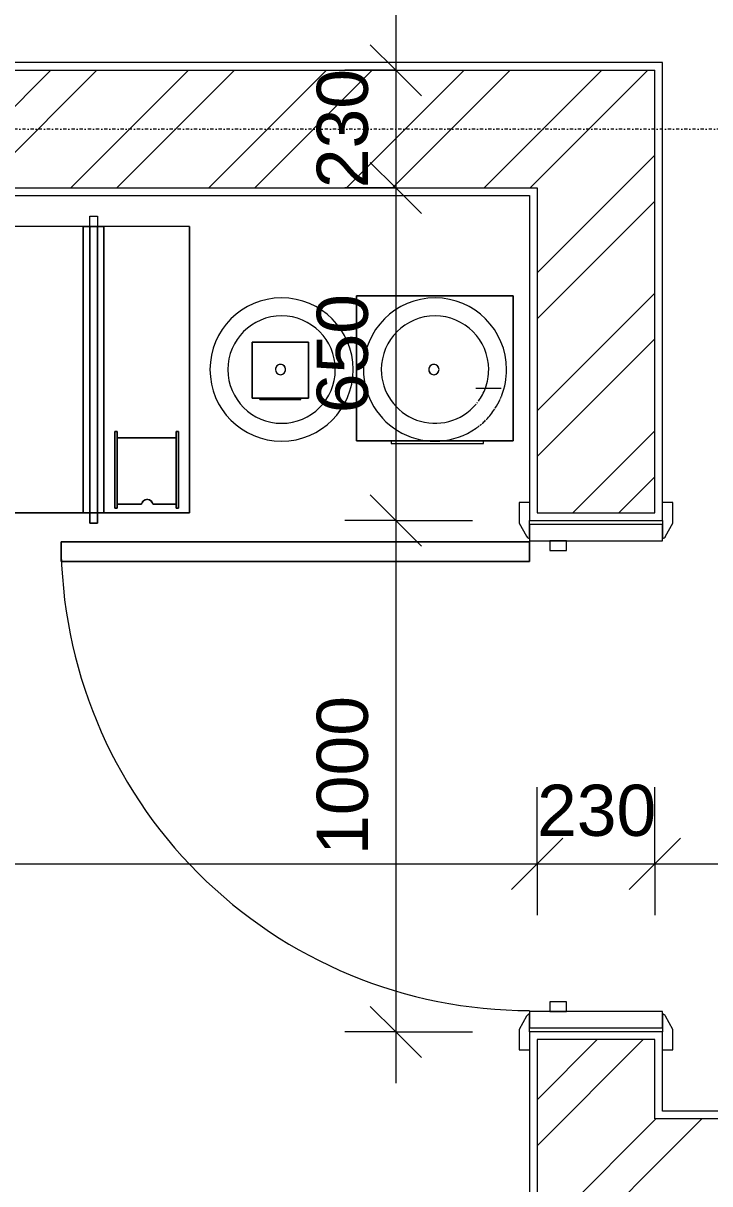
# Model space of a CAD drawing. Header units: millimetres. Extents: x -20313 to 11793, y -15775 to 12805.
# Drawn here: x -7891 to -6549, y -5853 to -3584 of the extents above; entities that cross this region are included whole.
import ezdxf

# ---------------------------------------------------------------- set-up
doc = ezdxf.new("R2010")
doc.units = ezdxf.units.MM
doc.linetypes.add('Dash dot', pattern=[15.875, 6.35, -4.7625, 0, -4.7625])
for name, color, linetype, lineweight in [('A-ANNO-DIMS', 211, 'Continuous', 9), ('A-ANNO-DIMS-100', 211, 'Continuous', 9), ('A-DOOR', 31, 'Continuous', 5), ('A-DOOR-FRAM', 31, 'Continuous', 5), ('A-WALL', 113, 'Continuous', 5), ('A-WALL-PATT', 111, 'Continuous', 18), ('I-FURN', 30, 'Continuous', 5), ('I-WALL', 2, 'Continuous', 5), ('S-GRID', 1, 'Continuous', 9)]:
    doc.layers.add(name, color=color, linetype=linetype, lineweight=lineweight)
doc.styles.add('Arial_2', font='arial.ttf', dxfattribs={"height": 100})
doc.dimstyles.new('Arial_1_0', dxfattribs={"dimscale": 304.8, "dimtxt": 102.02594, "dimasz": 0.328084, "dimexe": 0.328084, "dimexo": 0.0625, "dimgap": 0.082021, "dimtad": 1, "dimdec": 0, "dimzin": 0, "dimdsep": 46, "dimtxsty": 'Arial_2', "dimblk1": 'OBLIQUE', "dimblk2": 'OBLIQUE', "dimsah": 1, "dimcen": 0.09, "dimdle": 0.328084, "dimazin": 0, "dimtfac": 1, "dimtdec": 4, "dimtix": 1, "dimtmove": 0, "dimatfit": 3, "dimfxl": 0.492126, "dimfxlon": 1, "dimtvp": 1, "dimtolj": 1, "dimtzin": 0, "dimarcsym": 2})
pattern_1 = [(45, (-8404.18, -5860.1), (-134.704, 134.704), []), (45, (-8314.37, -5860.1), (-134.704, 134.704), [])]

# ---------------------------------------------------------------- blocks, each defined once
blk = doc.blocks.new('Doors_IntSgl - 1000x2700mm-873490-02_Pent floor')
at = {"layer": 'A-DOOR'}
for p, q in [((420, 1046), (420, 130)), ((458, 1046), (420, 1046)), ((420, 130), (420, 1046)), ((420, 1046), (458, 1046)), ((458, 130), (458, 1046)), ((458, 1046), (458, 130)), ((-495, 150), (-535, 150)), ((-535, 150), (-535, 130)), ((-469, 136), (-495, 150)), ((495, 150), (469, 136)), ((535, 150), (495, 150)), ((535, 130), (535, 150)), ((-500, 130), (-465, 130)), ((420, 130), (458, 130)), ((458, 130), (420, 130)), ((465, 130), (500, 130)), ((-535, -130), (-535, -150)), ((-465, -130), (-500, -130)), ((-495, -150), (-469, -136)), ((500, -130), (465, -130)), ((469, -136), (495, -150)), ((535, -150), (535, -130)), ((-535, -150), (-495, -150)), ((495, -150), (535, -150))]:
    blk.add_line(p, q, dxfattribs=at)
for centre, radius, start, end in [((458, 130), 916, 90, 180), ((-473, 129), 8.06, 7.125, 60.2551), ((-473, 129), 8.06, 7.125, 60.2551), ((473, 129), 8.06, 119.7449, 172.875), ((473, 129), 8.06, 119.7449, 172.875), ((-473, -129), 8.06, 299.7449, 352.875), ((473, -129), 8.06, 187.125, 240.2551)]:
    blk.add_arc(centre, radius, start, end, dxfattribs=at)
at = {"layer": 'A-DOOR-FRAM'}
for p, q in [((-460, 130), (-492, 130)), ((-492, 130), (-492, -130)), ((-460, -130), (-460, 130)), ((460, 130), (460, -130)), ((492, 130), (460, 130)), ((492, -130), (492, 130)), ((-441, 90), (-460, 90)), ((-460, 90), (-460, 58)), ((-441, 58), (-441, 90)), ((460, 90), (441, 90)), ((441, 90), (441, 58)), ((460, 58), (460, 90)), ((-460, 58), (-441, 58)), ((441, 58), (460, 58)), ((-492, -130), (-460, -130)), ((460, -130), (492, -130))]:
    blk.add_line(p, q, dxfattribs=at)
blk = doc.blocks.new('plasma_screen_with_full_home_theatre_system_4277 - plasma_screen_with_full_home_theatre_system_4277-907539-02_Pent floor')
at = {"layer": 'I-FURN', "color": 10}
for p, q in [((-680, 300), (-695, 300)), ((-695, -300), (-695, 300)), ((-695, 300), (-695, 280)), ((-695, 300), (-680, 300)), ((-680, 300), (-680, -300)), ((-680, 280), (-680, 300)), ((-875, 280), (-875, -280)), ((-875, -280), (-875, 280)), ((-707.7, 280), (-875, 280)), ((-875, 280), (-707.7, 280)), ((-875, 280), (-875, -280)), ((-875, -280), (-875, 280)), ((-695, 280), (-875, 280)), ((-875, 280), (-695, 280)), ((-695, 280), (-707.7, 280)), ((-707.7, 280), (-695, 280)), ((-707.7, 280), (-707.7, -280)), ((-707.7, -280), (-707.7, 280)), ((-707.7, 280), (-695, 280)), ((-695, 280), (-707.7, 280)), ((-707.7, 280), (-707.7, -280)), ((-707.7, -280), (-707.7, 280)), ((-707.7, 280), (-695, 280)), ((-695, 280), (-707.7, 280)), ((-680, 280), (-695, 280)), ((-695, 280), (-680, 280)), ((-695, 280), (-680, 280)), ((-680, 280), (-695, 280)), ((-680, 280), (-695, 280)), ((-695, 280), (-680, 280)), ((-695, 280), (-680, 280)), ((-680, 280), (-695, 280)), ((-695, 280), (-695, -280)), ((-695, 280), (-680, 280)), ((-680, 280), (-695, 280)), ((-667.2, 280), (-680, 280)), ((-680, 280), (-667.2, 280)), ((-680, 280), (-667.2, 280)), ((-667.2, 280), (-680, 280)), ((680, 280), (-680, 280)), ((-680, 280), (680, 280)), ((-680, 280), (-667.2, 280)), ((-667.2, 280), (-680, 280)), ((-680, -280), (-680, 280)), ((666.8, 280), (-667.2, 280)), ((-667.2, 280), (666.8, 280)), ((-667.2, 280), (-667.2, -280)), ((-667.2, -280), (-667.2, 280)), ((-667.2, 280), (-667.2, -280)), ((-667.2, -280), (-667.2, 280)), ((-848.9, 270.8), (-853.9, 270.8)), ((-853.9, 270.8), (-853.9, 121.1)), ((-853.9, 121.1), (-853.9, 270.8)), ((-853.9, 270.8), (-848.9, 270.8)), ((-848.9, 121.1), (-848.9, 270.8)), ((-848.9, 270.8), (-848.9, 263.3)), ((-803.9, 263.3), (-848.9, 263.3)), ((-848.9, 263.3), (-848.9, 133.3)), ((-848.9, 133.3), (-848.9, 263.3)), ((-848.9, 263.3), (-803.9, 263.3)), ((-803.9, 263.3), (-848.9, 263.3)), ((-848.9, 263.3), (-848.9, 133.3)), ((-848.9, 133.3), (-848.9, 263.3)), ((-848.9, 263.3), (-803.9, 263.3)), ((-803.9, 263.3), (-848.9, 263.3)), ((-848.9, 263.3), (-848.9, 133.3)), ((-848.9, 133.3), (-848.9, 263.3)), ((-848.9, 263.3), (-803.9, 263.3)), ((-803.9, 263.3), (-848.9, 263.3)), ((-848.9, 263.3), (-848.9, 133.3)), ((-848.9, 133.3), (-848.9, 263.3)), ((-848.9, 263.3), (-803.9, 263.3)), ((-803.9, 263.3), (-848.9, 263.3)), ((-848.9, 263.3), (-848.9, 133.3)), ((-848.9, 133.3), (-848.9, 263.3)), ((-848.9, 263.3), (-803.9, 263.3)), ((-803.9, 263.3), (-848.9, 263.3)), ((-848.9, 263.3), (-848.9, 133.3)), ((-848.9, 133.3), (-848.9, 263.3)), ((-848.9, 263.3), (-803.9, 263.3)), ((-803.9, 263.3), (-848.9, 263.3)), ((-848.9, 263.3), (-848.9, 133.3)), ((-848.9, 133.3), (-848.9, 263.3)), ((-848.9, 263.3), (-803.9, 263.3)), ((-803.9, 263.3), (-848.9, 263.3)), ((-848.9, 263.3), (-848.9, 133.3)), ((-848.9, 133.3), (-848.9, 263.3)), ((-848.9, 263.3), (-803.9, 263.3)), ((-803.9, 263.3), (-848.9, 263.3)), ((-848.9, 263.3), (-848.9, 133.3)), ((-848.9, 133.3), (-848.9, 263.3)), ((-848.9, 263.3), (-803.9, 263.3)), ((-803.9, 263.3), (-848.9, 263.3)), ((-848.9, 263.3), (-848.9, 133.3)), ((-848.9, 133.3), (-848.9, 263.3)), ((-848.9, 263.3), (-803.9, 263.3)), ((-803.9, 263.3), (-848.9, 263.3)), ((-848.9, 263.3), (-848.9, 133.3)), ((-848.9, 133.3), (-848.9, 263.3)), ((-848.9, 263.3), (-803.9, 263.3)), ((-803.9, 263.3), (-848.9, 263.3)), ((-848.9, 263.3), (-848.9, 133.3)), ((-848.9, 133.3), (-848.9, 263.3)), ((-848.9, 263.3), (-803.9, 263.3)), ((-803.9, 263.3), (-848.9, 263.3)), ((-848.9, 263.3), (-848.9, 133.3)), ((-848.9, 133.3), (-848.9, 263.3)), ((-848.9, 263.3), (-803.9, 263.3)), ((-803.9, 263.3), (-848.9, 263.3)), ((-848.9, 263.3), (-848.9, 133.3)), ((-848.9, 133.3), (-848.9, 263.3)), ((-848.9, 263.3), (-803.9, 263.3)), ((-803.9, 263.3), (-848.9, 263.3)), ((-848.9, 263.3), (-848.9, 133.3)), ((-848.9, 133.3), (-848.9, 263.3)), ((-848.9, 263.3), (-803.9, 263.3)), ((-803.9, 263.3), (-848.9, 263.3)), ((-848.9, 263.3), (-848.9, 133.3)), ((-848.9, 133.3), (-848.9, 263.3)), ((-848.9, 263.3), (-803.9, 263.3)), ((-848.9, 263.3), (-848.9, 133.3)), ((-733.9, 263.3), (-781.1, 263.3)), ((-781.1, 263.3), (-733.9, 263.3)), ((-733.9, 263.3), (-781.1, 263.3)), ((-781.1, 263.3), (-733.9, 263.3)), ((-733.9, 263.3), (-781.1, 263.3)), ((-781.1, 263.3), (-733.9, 263.3)), ((-733.9, 263.3), (-781.1, 263.3)), ((-781.1, 263.3), (-733.9, 263.3)), ((-733.9, 263.3), (-781.1, 263.3)), ((-781.1, 263.3), (-733.9, 263.3)), ((-733.9, 263.3), (-781.1, 263.3)), ((-781.1, 263.3), (-733.9, 263.3)), ((-733.9, 263.3), (-781.1, 263.3)), ((-781.1, 263.3), (-733.9, 263.3)), ((-733.9, 263.3), (-781.1, 263.3)), ((-781.1, 263.3), (-733.9, 263.3)), ((-733.9, 263.3), (-781.1, 263.3)), ((-781.1, 263.3), (-733.9, 263.3)), ((-733.9, 263.3), (-781.1, 263.3)), ((-781.1, 263.3), (-733.9, 263.3)), ((-733.9, 263.3), (-781.1, 263.3)), ((-781.1, 263.3), (-733.9, 263.3)), ((-733.9, 263.3), (-781.1, 263.3)), ((-781.1, 263.3), (-733.9, 263.3)), ((-733.9, 263.3), (-781.1, 263.3)), ((-781.1, 263.3), (-733.9, 263.3)), ((-733.9, 263.3), (-781.1, 263.3)), ((-781.1, 263.3), (-733.9, 263.3)), ((-733.9, 263.3), (-781.1, 263.3)), ((-781.1, 263.3), (-733.9, 263.3)), ((-733.9, 263.3), (-781.1, 263.3)), ((-781.1, 263.3), (-733.9, 263.3)), ((-728.9, 270.8), (-733.9, 270.8)), ((-733.9, 270.8), (-733.9, 121.1)), ((-733.9, 263.3), (-733.9, 270.8)), ((-733.9, 270.8), (-728.9, 270.8)), ((-733.9, 133.3), (-733.9, 263.3)), ((-733.9, 263.3), (-733.9, 133.3)), ((-733.9, 133.3), (-733.9, 263.3)), ((-733.9, 263.3), (-733.9, 133.3)), ((-733.9, 133.3), (-733.9, 263.3)), ((-733.9, 263.3), (-733.9, 133.3)), ((-733.9, 133.3), (-733.9, 263.3)), ((-733.9, 263.3), (-733.9, 133.3)), ((-733.9, 133.3), (-733.9, 263.3)), ((-733.9, 263.3), (-733.9, 133.3)), ((-733.9, 133.3), (-733.9, 263.3)), ((-733.9, 263.3), (-733.9, 133.3)), ((-733.9, 133.3), (-733.9, 263.3)), ((-733.9, 263.3), (-733.9, 133.3)), ((-733.9, 133.3), (-733.9, 263.3)), ((-733.9, 263.3), (-733.9, 133.3)), ((-733.9, 133.3), (-733.9, 263.3)), ((-733.9, 263.3), (-733.9, 133.3)), ((-733.9, 133.3), (-733.9, 263.3)), ((-733.9, 263.3), (-733.9, 133.3)), ((-733.9, 133.3), (-733.9, 263.3)), ((-733.9, 263.3), (-733.9, 133.3)), ((-733.9, 133.3), (-733.9, 263.3)), ((-733.9, 263.3), (-733.9, 133.3)), ((-733.9, 133.3), (-733.9, 263.3)), ((-733.9, 263.3), (-733.9, 133.3)), ((-733.9, 133.3), (-733.9, 263.3)), ((-733.9, 263.3), (-733.9, 133.3)), ((-733.9, 133.3), (-733.9, 263.3)), ((-733.9, 263.3), (-733.9, 133.3)), ((-733.9, 133.3), (-733.9, 263.3)), ((-733.9, 263.3), (-733.9, 133.3)), ((-733.9, 133.3), (-733.9, 263.3)), ((-728.9, 121.1), (-728.9, 270.8)), ((-728.9, 270.8), (-728.9, 121.1)), ((-1201.7, 139.1), (-1508, 139.1)), ((-1508, 139.1), (-1508, -143.9)), ((-1508, -143.9), (-1508, 139.1)), ((-1508, 139.1), (-1487, 139.1)), ((-1491.2, 139.1), (-1491.2, 139.1)), ((-1490.9, 139.1), (-1491, 139.1)), ((-1488.5, 139.1), (-1489, 139.1)), ((-1487.9, 139.1), (-1488.5, 139.1)), ((-1487.3, 139.1), (-1487.9, 139.1)), ((-1486.7, 139.1), (-1487.3, 139.1)), ((-1487, 139.1), (-1449.7, 139.1)), ((-1486, 139.1), (-1486.7, 139.1)), ((-1483, 139.1), (-1483.8, 139.1)), ((-1480.3, 139.1), (-1481.2, 139.1)), ((-1472.9, 139.1), (-1474, 139.1)), ((-1471.7, 139.1), (-1472.9, 139.1)), ((-1470.5, 139.1), (-1471.7, 139.1)), ((-1469.4, 139.1), (-1470.5, 139.1)), ((-1468.2, 139.1), (-1469.4, 139.1)), ((-1466.9, 139.1), (-1468.2, 139.1)), ((-1465.7, 139.1), (-1466.9, 139.1)), ((-1464.5, 139.1), (-1465.7, 139.1)), ((-1451.4, 139.1), (-1450.2, 139.1)), ((-1449.7, 144.5), (-1449.7, 139.1)), ((-1269.7, 144.5), (-1449.7, 144.5)), ((-1269.7, 144.5), (-1449.7, 144.5)), ((-1449.7, 139.1), (-1269.7, 139.1)), ((-1449.7, 139.1), (-1437.7, 139.1)), ((-1449.7, 139.1), (-1444.1, 139.1)), ((-1446.1, 139.1), (-1447.3, 139.1)), ((-1444.1, 139.1), (-1269.7, 139.1)), ((-1437.7, 139.1), (-1404.7, 139.1)), ((-1404.7, 139.1), (-1359.7, 139.1)), ((-1359.7, 139.1), (-1314.7, 139.1)), ((-1314.7, 139.1), (-1269.7, 139.1)), ((-1269.7, 139.1), (-1269.7, 144.5)), ((-1269.7, 139.1), (-1201.7, 139.1)), ((-1201.7, -143.9), (-1201.7, 139.1)), ((-1201.7, 139.1), (-1201.7, -143.9)), ((-853.9, 121.1), (-848.9, 121.1)), ((-848.9, 121.1), (-853.9, 121.1)), ((-848.9, 133.3), (-733.9, 133.3)), ((-733.9, 133.3), (-848.9, 133.3)), ((-848.9, 133.3), (-733.9, 133.3)), ((-733.9, 133.3), (-848.9, 133.3)), ((-848.9, 133.3), (-733.9, 133.3)), ((-733.9, 133.3), (-848.9, 133.3)), ((-848.9, 133.3), (-733.9, 133.3)), ((-733.9, 133.3), (-848.9, 133.3)), ((-848.9, 133.3), (-733.9, 133.3)), ((-733.9, 133.3), (-848.9, 133.3)), ((-848.9, 133.3), (-733.9, 133.3)), ((-733.9, 133.3), (-848.9, 133.3)), ((-848.9, 133.3), (-733.9, 133.3)), ((-733.9, 133.3), (-848.9, 133.3)), ((-848.9, 133.3), (-733.9, 133.3)), ((-733.9, 133.3), (-848.9, 133.3)), ((-848.9, 133.3), (-733.9, 133.3)), ((-733.9, 133.3), (-848.9, 133.3)), ((-848.9, 133.3), (-733.9, 133.3)), ((-733.9, 133.3), (-848.9, 133.3)), ((-848.9, 133.3), (-733.9, 133.3)), ((-733.9, 133.3), (-848.9, 133.3)), ((-848.9, 133.3), (-733.9, 133.3)), ((-733.9, 133.3), (-848.9, 133.3)), ((-848.9, 133.3), (-733.9, 133.3)), ((-733.9, 133.3), (-848.9, 133.3)), ((-848.9, 133.3), (-733.9, 133.3)), ((-733.9, 133.3), (-848.9, 133.3)), ((-848.9, 133.3), (-733.9, 133.3)), ((-733.9, 133.3), (-848.9, 133.3)), ((-848.9, 133.3), (-733.9, 133.3)), ((-733.9, 133.3), (-848.9, 133.3)), ((-848.9, 133.3), (-848.9, 121.1)), ((-733.9, 121.1), (-733.9, 133.3)), ((-733.9, 121.1), (-728.9, 121.1)), ((-728.9, 121.1), (-733.9, 121.1)), ((-998, 56.1), (-1108, 56.1)), ((-1108, 56.1), (-1108, -53.9)), ((-1108, -53.9), (-1108, 56.1)), ((-1108, 56.1), (-1093, 56.1)), ((-1012.9, 58.2), (-1093, 58.2)), ((-1093, 58.2), (-1012.9, 58.2)), ((-1093, 58.2), (-1093, 56.1)), ((-1093, 58.2), (-1093, 56.1)), ((-1012.9, 56.1), (-1093, 56.1)), ((-1093, 56.1), (-1012.9, 56.1)), ((-1093, 56.1), (-1012.9, 56.1)), ((-1012.9, 56.1), (-1012.9, 58.2)), ((-1012.9, 58.2), (-1012.9, 56.1)), ((-1012.9, 56.1), (-998, 56.1)), ((-998, -53.9), (-998, 56.1)), ((-998, 56.1), (-998, -53.9)), ((-1434.8, 36.1), (-1484.8, 36.1)), ((-1434.8, 36.1), (-1484.8, 36.1)), ((-1108, -53.9), (-998, -53.9)), ((-998, -53.9), (-1108, -53.9)), ((-1508, -143.9), (-1201.7, -143.9)), ((-1201.7, -143.9), (-1508, -143.9)), ((-875, -280), (-707.7, -280)), ((-875, -280), (-707.7, -280)), ((-875, -280), (-695, -280)), ((-875, -280), (-695, -280)), ((-707.7, -280), (-695, -280)), ((-707.7, -280), (-695, -280)), ((-695, -280), (-707.7, -280)), ((-695, -280), (-707.7, -280)), ((-695, -280), (-707.7, -280)), ((-695, -280), (-707.7, -280)), ((-695, -280), (-680, -280)), ((-695, -280), (-680, -280)), ((-680, -280), (-695, -280)), ((-680, -280), (-695, -280)), ((-695, -280), (-680, -280)), ((-695, -280), (-680, -280)), ((-680, -280), (-695, -280)), ((-680, -280), (-695, -280)), ((-695, -300), (-695, -280)), ((-695, -280), (-680, -280)), ((-695, -280), (-680, -280)), ((-680, -280), (-667.2, -280)), ((-680, -280), (-667.2, -280)), ((-667.2, -280), (-680, -280)), ((-667.2, -280), (-680, -280)), ((-680, -280), (-550, -280)), ((-680, -280), (-550, -280)), ((-667.2, -280), (-680, -280)), ((-667.2, -280), (-680, -280)), ((-680, -280), (-680, -300)), ((-667.2, -280), (-550, -280)), ((-667.2, -280), (-550, -280)), ((-550, -280), (-520, -280)), ((-550, -280), (-520, -280)), ((-680, -300), (-695, -300)), ((-680, -300), (-695, -300))]:
    blk.add_line(p, q, dxfattribs=at)
at = {"layer": 'I-FURN', "color": 10, "flags": 128}
for points in [[(-1491.2, 139.1), (-1491.2, 139.1), (-1491.1, 139.1)], [(-1491, 139.1), (-1491.2, 139.1), (-1491.2, 139.1)], [(-1491.1, 139.1), (-1491, 139.1), (-1490.8, 139.1)], [(-1489, 139.1), (-1489.4, 139.1), (-1489.8, 139.1), (-1490.1, 139.1), (-1490.4, 139.1), (-1490.7, 139.1), (-1490.9, 139.1)], [(-1490.8, 139.1), (-1490.6, 139.1), (-1490.3, 139.1), (-1490, 139.1), (-1489.6, 139.1), (-1489.2, 139.1), (-1488.7, 139.1), (-1488.2, 139.1), (-1487.7, 139.1), (-1487.1, 139.1), (-1486.4, 139.1), (-1485.7, 139.1), (-1485, 139.1), (-1484.2, 139.1), (-1483.4, 139.1), (-1482.6, 139.1), (-1481.7, 139.1), (-1480.8, 139.1), (-1479.8, 139.1), (-1478.8, 139.1), (-1477.8, 139.1)], [(-1483.8, 139.1), (-1484.6, 139.1), (-1485.3, 139.1), (-1486, 139.1)], [(-1481.2, 139.1), (-1482.1, 139.1), (-1483, 139.1)], [(-1474, 139.1), (-1475.1, 139.1), (-1476.2, 139.1), (-1477.3, 139.1), (-1478.3, 139.1), (-1479.3, 139.1), (-1480.3, 139.1)], [(-1477.8, 139.1), (-1476.8, 139.1), (-1475.7, 139.1)], [(-1475.7, 139.1), (-1474.6, 139.1), (-1473.5, 139.1)], [(-1473.5, 139.1), (-1472.3, 139.1), (-1471.2, 139.1)], [(-1471.2, 139.1), (-1470, 139.1), (-1468.8, 139.1), (-1467.6, 139.1), (-1466.4, 139.1)], [(-1466.4, 139.1), (-1465.1, 139.1), (-1463.9, 139.1)], [(-1460.7, 139.1), (-1462, 139.1), (-1463.2, 139.1), (-1464.5, 139.1)], [(-1463.9, 139.1), (-1462.6, 139.1), (-1461.4, 139.1), (-1460.1, 139.1), (-1458.9, 139.1)], [(-1453.2, 139.1), (-1454.5, 139.1), (-1455.7, 139.1), (-1456.9, 139.1), (-1458.2, 139.1), (-1459.5, 139.1), (-1460.7, 139.1)], [(-1458.9, 139.1), (-1457.6, 139.1), (-1456.4, 139.1), (-1455.1, 139.1)], [(-1455.1, 139.1), (-1453.9, 139.1), (-1452.7, 139.1), (-1451.4, 139.1)], [(-1450.8, 139.1), (-1452, 139.1), (-1453.2, 139.1)], [(-1447.3, 139.1), (-1448.4, 139.1), (-1449.6, 139.1)], [(-1449, 139.1), (-1447.9, 139.1), (-1446.7, 139.1), (-1445.6, 139.1), (-1444.5, 139.1), (-1443.4, 139.1), (-1442.3, 139.1), (-1441.3, 139.1), (-1440.3, 139.1), (-1439.3, 139.1), (-1438.4, 139.1), (-1437.5, 139.1), (-1436.6, 139.1), (-1435.8, 139.1), (-1435, 139.1), (-1434.3, 139.1), (-1433.5, 139.1), (-1432.9, 139.1), (-1432.3, 139.1), (-1431.7, 139.1), (-1431.1, 139.1), (-1430.6, 139.1), (-1430.2, 139.1), (-1429.8, 139.1), (-1429.4, 139.1), (-1429.1, 139.1), (-1428.9, 139.1), (-1428.7, 139.1), (-1428.5, 139.1), (-1428.4, 139.1), (-1428.4, 139.1), (-1428.4, 139.1)], [(-1428.4, 139.1), (-1428.4, 139.1), (-1428.5, 139.1), (-1428.6, 139.1), (-1428.8, 139.1), (-1429, 139.1), (-1429.3, 139.1), (-1429.6, 139.1), (-1430, 139.1), (-1430.4, 139.1), (-1430.9, 139.1), (-1431.4, 139.1), (-1431.9, 139.1), (-1432.5, 139.1), (-1433.2, 139.1), (-1433.9, 139.1), (-1434.6, 139.1), (-1435.4, 139.1), (-1436.2, 139.1), (-1437, 139.1), (-1437.9, 139.1), (-1438.8, 139.1), (-1439.8, 139.1), (-1440.8, 139.1), (-1441.8, 139.1), (-1442.8, 139.1), (-1443.9, 139.1), (-1445, 139.1), (-1446.1, 139.1)]]:
    blk.add_lwpolyline(points, dxfattribs=at)
at = {"layer": 'I-FURN', "color": 10}
for centre, radius, start, end in [((-792.5, 265.9), 11.7, 192.8748, 347.1252), ((-792.5, 265.9), 11.7, 192.8748, 347.1252), ((-792.5, 265.9), 11.7, 192.8748, 347.1252), ((-792.5, 265.9), 11.7, 192.8748, 277.0114), ((-792.5, 265.9), 11.7, 192.8748, 305.0569), ((-792.5, 265.9), 11.7, 192.8748, 319.0797), ((-792.5, 265.9), 11.7, 192.8748, 220.9203), ((-792.5, 265.9), 11.7, 192.8748, 277.0114), ((-792.5, 265.9), 11.7, 192.8748, 220.9203), ((-792.5, 265.9), 11.7, 192.8748, 305.0569), ((-792.5, 265.9), 11.7, 192.8748, 206.8976), ((-792.5, 265.9), 11.7, 192.8748, 220.9203), ((-792.5, 265.9), 11.7, 192.8748, 248.9659), ((-792.5, 265.9), 11.7, 192.8748, 220.9203), ((-792.5, 265.9), 11.7, 192.8748, 248.9659), ((-792.5, 265.9), 11.7, 192.8748, 248.9659), ((-792.5, 265.9), 11.7, 192.8748, 248.9659), ((-792.5, 265.9), 11.7, 192.8748, 206.8976), ((-792.5, 265.9), 11.7, 192.8748, 220.9203), ((-792.5, 265.9), 11.7, 192.8748, 220.9203), ((-792.5, 265.9), 11.7, 192.8748, 234.9431), ((-792.5, 265.9), 11.7, 192.8748, 206.8976), ((-792.5, 265.9), 11.7, 192.8748, 347.1252), ((-792.5, 265.9), 11.7, 192.8748, 220.9203), ((-792.5, 265.9), 11.7, 192.8748, 220.9203), ((-792.5, 265.9), 11.7, 192.8748, 206.8976), ((-792.5, 265.9), 11.7, 192.8748, 347.1252), ((-792.5, 265.9), 11.7, 192.8748, 206.8976), ((-792.5, 265.9), 11.7, 192.8748, 277.0114), ((-792.5, 265.9), 11.7, 192.8748, 248.9659), ((-792.5, 265.9), 11.7, 192.8748, 220.9203), ((-792.5, 265.9), 11.7, 192.8748, 333.1024), ((-792.5, 265.9), 11.7, 206.8976, 347.1252), ((-792.5, 265.9), 11.7, 206.8976, 220.9203), ((-792.5, 265.9), 11.7, 206.8976, 220.9203), ((-792.5, 265.9), 11.7, 206.8976, 234.9431), ((-792.5, 265.9), 11.7, 206.8976, 220.9203), ((-792.5, 265.9), 11.7, 220.9203, 347.1252), ((-792.5, 265.9), 11.7, 220.9203, 347.1252), ((-792.5, 265.9), 11.7, 220.9203, 248.9659), ((-792.5, 265.9), 11.7, 220.9203, 234.9431), ((-792.5, 265.9), 11.7, 220.9203, 234.9431), ((-792.5, 265.9), 11.7, 220.9203, 234.9431), ((-792.5, 265.9), 11.7, 220.9203, 248.9659), ((-792.5, 265.9), 11.7, 220.9203, 234.9431), ((-792.5, 265.9), 11.7, 220.9203, 248.9659), ((-792.5, 265.9), 11.7, 220.9203, 234.9431), ((-792.5, 265.9), 11.7, 220.9203, 234.9431), ((-792.5, 265.9), 11.7, 220.9203, 234.9431), ((-792.5, 265.9), 11.7, 234.9431, 333.1024), ((-792.5, 265.9), 11.7, 234.9431, 248.9659), ((-792.5, 265.9), 11.7, 234.9431, 262.9886), ((-792.5, 265.9), 11.7, 234.9431, 248.9659), ((-792.5, 265.9), 11.7, 234.9431, 262.9886), ((-792.5, 265.9), 11.7, 234.9431, 248.9659), ((-792.5, 265.9), 11.7, 234.9431, 277.0114), ((-792.5, 265.9), 11.7, 234.9431, 262.9886), ((-792.5, 265.9), 11.7, 234.9431, 262.9886), ((-792.5, 265.9), 11.7, 248.9659, 347.1252), ((-792.5, 265.9), 11.7, 248.9659, 347.1252), ((-792.5, 265.9), 11.7, 248.9659, 319.0797), ((-792.5, 265.9), 11.7, 248.9659, 291.0341), ((-792.5, 265.9), 11.7, 248.9659, 291.0341), ((-792.5, 265.9), 11.7, 248.9659, 277.0114), ((-792.5, 265.9), 11.7, 248.9659, 262.9886), ((-792.5, 265.9), 11.7, 248.9659, 262.9886), ((-792.5, 265.9), 11.7, 248.9659, 262.9886), ((-792.5, 265.9), 11.7, 248.9659, 277.0114), ((-792.5, 265.9), 11.7, 248.9659, 262.9886), ((-792.5, 265.9), 11.7, 262.9886, 347.1252), ((-792.5, 265.9), 11.7, 262.9886, 291.0341), ((-792.5, 265.9), 11.7, 262.9886, 277.0114), ((-792.5, 265.9), 11.7, 262.9886, 277.0114), ((-792.5, 265.9), 11.7, 262.9886, 277.0114), ((-792.5, 265.9), 11.7, 262.9886, 277.0114), ((-792.5, 265.9), 11.7, 262.9886, 277.0114), ((-792.5, 265.9), 11.7, 262.9886, 277.0114), ((-792.5, 265.9), 11.7, 277.0114, 347.1252), ((-792.5, 265.9), 11.7, 277.0114, 305.0569), ((-792.5, 265.9), 11.7, 277.0114, 305.0569), ((-792.5, 265.9), 11.7, 277.0114, 305.0569), ((-792.5, 265.9), 11.7, 277.0114, 291.0341), ((-792.5, 265.9), 11.7, 277.0114, 291.0341), ((-792.5, 265.9), 11.7, 277.0114, 291.0341), ((-792.5, 265.9), 11.7, 277.0114, 291.0341), ((-792.5, 265.9), 11.7, 277.0114, 291.0341), ((-792.5, 265.9), 11.7, 277.0114, 291.0341), ((-792.5, 265.9), 11.7, 277.0114, 291.0341), ((-792.5, 265.9), 11.7, 277.0114, 291.0341), ((-792.5, 265.9), 11.7, 291.0341, 347.1252), ((-792.5, 265.9), 11.7, 291.0341, 347.1252), ((-792.5, 265.9), 11.7, 291.0341, 333.1024), ((-792.5, 265.9), 11.7, 291.0341, 333.1024), ((-792.5, 265.9), 11.7, 291.0341, 319.0797), ((-792.5, 265.9), 11.7, 291.0341, 319.0797), ((-792.5, 265.9), 11.7, 291.0341, 305.0569), ((-792.5, 265.9), 11.7, 291.0341, 305.0569), ((-792.5, 265.9), 11.7, 291.0341, 305.0569), ((-792.5, 265.9), 11.7, 291.0341, 305.0569), ((-792.5, 265.9), 11.7, 291.0341, 305.0569), ((-792.5, 265.9), 11.7, 305.0569, 347.1252), ((-792.5, 265.9), 11.7, 305.0569, 347.1252), ((-792.5, 265.9), 11.7, 305.0569, 347.1252), ((-792.5, 265.9), 11.7, 305.0569, 333.1024), ((-792.5, 265.9), 11.7, 305.0569, 333.1024), ((-792.5, 265.9), 11.7, 305.0569, 319.0797), ((-792.5, 265.9), 11.7, 305.0569, 319.0797), ((-792.5, 265.9), 11.7, 305.0569, 319.0797), ((-792.5, 265.9), 11.7, 305.0569, 319.0797), ((-792.5, 265.9), 11.7, 305.0569, 319.0797), ((-792.5, 265.9), 11.7, 319.0797, 347.1252), ((-792.5, 265.9), 11.7, 319.0797, 347.1252), ((-792.5, 265.9), 11.7, 319.0797, 347.1252), ((-792.5, 265.9), 11.7, 319.0797, 333.1024), ((-792.5, 265.9), 11.7, 319.0797, 333.1024), ((-792.5, 265.9), 11.7, 319.0797, 333.1024), ((-792.5, 265.9), 11.7, 319.0797, 333.1024), ((-792.5, 265.9), 11.7, 319.0797, 333.1024), ((-792.5, 265.9), 11.7, 319.0797, 333.1024), ((-792.5, 265.9), 11.7, 333.1024, 347.1252), ((-792.5, 265.9), 11.7, 333.1024, 347.1252), ((-792.5, 265.9), 11.7, 333.1024, 347.1252), ((-792.5, 265.9), 11.7, 333.1024, 347.1252), ((-792.5, 265.9), 11.7, 333.1024, 347.1252), ((-792.5, 265.9), 11.7, 333.1024, 347.1252), ((-792.5, 265.9), 11.7, 333.1024, 347.1252), ((-792.5, 265.9), 11.7, 333.1024, 347.1252), ((-792.5, 265.9), 11.7, 333.1024, 347.1252), ((-792.5, 265.9), 11.7, 333.1024, 347.1252), ((-792.5, 265.9), 11.7, 333.1024, 347.1252), ((-792.5, 265.9), 11.7, 333.1024, 347.1252), ((-1355.2, 0), 140, 0, 125.0076), ((-1055.2, 0), 140, 0, 180), ((-1355.2, 0), 140, 125.4234, 126.3789), ((-1355.2, 0), 140, 135.5457, 146.8434), ((-1355.2, 0), 140, 131.1664, 134.9474), ((-1355.2, 0), 140, 128.5819, 130.4234), ((-1355.2, 0), 140, 126.6426, 128.1165), ((-1355.2, 0), 105, 0, 139.8497), ((-1055.2, 0), 105, 0, 180), ((-1355.2, 0), 140, 147.2727, 155.6415), ((-1355.2, 0), 140, 158.9525, 180), ((-1355.2, 0), 140, 158.2439, 158.9525), ((-1355.2, 0), 140, 156.1514, 158.1104), ((-1355.2, 0), 105, 144, 159.767), ((-1355.2, 0), 105, 141.0986, 142.4451), ((-1355.2, 0), 105, 159.767, 180), ((-1355.2, 0), 140, 180, 0), ((-1353, 0), 10, 0, 180), ((-1353, 0), 10, 135, 180), ((-1353, 0), 10, 105, 135), ((-1353, 0), 10, 0, 105), ((-1055.2, 0), 140, 180, 0), ((-1055.2, 0), 105, 180, 360), ((-1053, 0), 10, 0, 180), ((-1053, 0), 10, 165, 180), ((-1053, 0), 10, 180, 285), ((-1053, 0), 10, 180, 360), ((-1053, 0), 10, 150, 165), ((-1053, 0), 10, 105, 150), ((-1053, 0), 10, 90, 105), ((-1053, 0), 10, 0, 90), ((-1053, 0), 10, 330, 360), ((-1355.2, 0), 105, 180, 360), ((-1353, 0), 10, 180, 360), ((-1353, 0), 10, 180, 285), ((-1353, 0), 10, 285, 298.6286), ((-1353, 0), 10, 298.6286, 300), ((-1353, 0), 10, 300, 315), ((-1353, 0), 10, 315, 0), ((-1053, 0), 10, 285, 300), ((-1053, 0), 10, 300, 330)]:
    blk.add_arc(centre, radius, start, end, dxfattribs=at)
blk = doc.blocks.new('DIMBLOCK56-02_Pent floor')
at = {"layer": 'A-ANNO-DIMS-100', "transparency": 16777216}
for p, q in [((-7162.3, 1093.5), (-7212.3, 1143.5)), ((-7162.3, 1093.5), (-7262.3, 1093.5)), ((-7162.3, 1093.5), (-7162.3, -3676.5)), ((-7162.3, 1093.5), (-7112.3, 1043.5)), ((-7162.3, 1093.5), (-7012.3, 1093.5)), ((-7162.3, -3676.5), (-7212.3, -3626.5)), ((-7162.3, -3676.5), (-7262.3, -3676.5)), ((-7162.3, -3676.5), (-7112.3, -3726.5)), ((-7162.3, -3676.5), (-7012.3, -3676.5))]:
    blk.add_line(p, q, dxfattribs=at)
at = {"layer": 'A-ANNO-DIMS-100', "color": 0, "transparency": 16777216, "insert": (-7317.1, -1445.4), "char_height": 100, "width": 369.177, "attachment_point": 1, "rotation": 90, "line_spacing_factor": 0.941778, "style": 'Arial_2'}
blk.add_mtext('4770', dxfattribs=at)
blk = doc.blocks.new('_Oblique')
at = {"color": 0, "linetype": 'ByBlock', "lineweight": -2}
blk.add_line((-0.5, -0.5), (0.5, 0.5), dxfattribs=at)
blk = doc.blocks.new('DIMBLOCK57-02_Pent floor')
at = {"layer": 'A-ANNO-DIMS-100', "transparency": 16777216}
for p, q in [((-7162.3, -3676.5), (-7212.3, -3626.5)), ((-7162.3, -3676.5), (-7262.3, -3676.5)), ((-7162.3, -3676.5), (-7162.3, -3906.5)), ((-7162.3, -3676.5), (-7112.3, -3726.5)), ((-7162.3, -3676.5), (-7012.3, -3676.5)), ((-7162.3, -3906.5), (-7212.3, -3856.5)), ((-7162.3, -3906.5), (-7262.3, -3906.5)), ((-7162.3, -3906.5), (-7112.3, -3956.5)), ((-7162.3, -3906.5), (-7012.3, -3906.5))]:
    blk.add_line(p, q, dxfattribs=at)
at = {"layer": 'A-ANNO-DIMS-100', "color": 0, "transparency": 16777216, "insert": (-7317.1, -3906.9), "char_height": 100, "width": 276.883, "attachment_point": 1, "rotation": 90, "line_spacing_factor": 0.941778, "style": 'Arial_2'}
blk.add_mtext('230', dxfattribs=at)
blk = doc.blocks.new('DIMBLOCK58-02_Pent floor')
at = {"layer": 'A-ANNO-DIMS-100', "transparency": 16777216}
for p, q in [((-7162.3, -3906.5), (-7212.3, -3856.5)), ((-7162.3, -3906.5), (-7262.3, -3906.5)), ((-7162.3, -3906.5), (-7162.3, -4556.5)), ((-7162.3, -3906.5), (-7112.3, -3956.5)), ((-7162.3, -3906.5), (-7012.3, -3906.5)), ((-7162.3, -4556.5), (-7212.3, -4506.5)), ((-7162.3, -4556.5), (-7262.3, -4556.5)), ((-7162.3, -4556.5), (-7112.3, -4606.5)), ((-7162.3, -4556.5), (-7012.3, -4556.5))]:
    blk.add_line(p, q, dxfattribs=at)
at = {"layer": 'A-ANNO-DIMS-100', "color": 0, "transparency": 16777216, "insert": (-7317.1, -4346.9), "char_height": 100, "width": 276.883, "attachment_point": 1, "rotation": 90, "line_spacing_factor": 0.941778, "style": 'Arial_2'}
blk.add_mtext('650', dxfattribs=at)
blk = doc.blocks.new('DIMBLOCK59-02_Pent floor')
at = {"layer": 'A-ANNO-DIMS-100', "transparency": 16777216}
for p, q in [((-7162.3, -4556.5), (-7212.3, -4506.5)), ((-7162.3, -4556.5), (-7262.3, -4556.5)), ((-7162.3, -4556.5), (-7162.3, -5656.5)), ((-7162.3, -4556.5), (-7112.3, -4606.5)), ((-7162.3, -4556.5), (-7012.3, -4556.5)), ((-7162.3, -5556.5), (-7212.3, -5506.5)), ((-7162.3, -5556.5), (-7262.3, -5556.5)), ((-7162.3, -5556.5), (-7112.3, -5606.5)), ((-7162.3, -5556.5), (-7012.3, -5556.5))]:
    blk.add_line(p, q, dxfattribs=at)
at = {"layer": 'A-ANNO-DIMS-100', "color": 0, "transparency": 16777216, "insert": (-7317.1, -5210.4), "char_height": 100, "width": 369.177, "attachment_point": 1, "rotation": 90, "line_spacing_factor": 0.941778, "style": 'Arial_2'}
blk.add_mtext('1000', dxfattribs=at)
blk = doc.blocks.new('DIMBLOCK88-02_Pent floor')
at = {"layer": 'A-ANNO-DIMS-100', "transparency": 16777216}
for p, q in [((-12356, -5227.9), (-12356, -5077.9)), ((-6886, -5227.9), (-6886, -5077.9)), ((-12356, -5227.9), (-12306, -5177.9)), ((-6886, -5227.9), (-6836, -5177.9)), ((-12356, -5227.9), (-12406, -5277.9)), ((-12356, -5227.9), (-6886, -5227.9)), ((-12356, -5227.9), (-12356, -5327.9)), ((-6886, -5227.9), (-6936, -5277.9)), ((-6886, -5227.9), (-6886, -5327.9))]:
    blk.add_line(p, q, dxfattribs=at)
at = {"layer": 'A-ANNO-DIMS-100', "color": 0, "transparency": 16777216, "insert": (-9774.8, -5073.1), "char_height": 100, "width": 369.177, "attachment_point": 1, "line_spacing_factor": 0.941778, "style": 'Arial_2'}
blk.add_mtext('5470', dxfattribs=at)
blk = doc.blocks.new('DIMBLOCK89-02_Pent floor')
at = {"layer": 'A-ANNO-DIMS-100', "transparency": 16777216}
for p, q in [((-6886, -5227.9), (-6886, -5077.9)), ((-6656, -5227.9), (-6656, -5077.9)), ((-6886, -5227.9), (-6836, -5177.9)), ((-6656, -5227.9), (-6606, -5177.9)), ((-6886, -5227.9), (-6936, -5277.9)), ((-6886, -5227.9), (-6656, -5227.9)), ((-6886, -5227.9), (-6886, -5327.9)), ((-6656, -5227.9), (-6706, -5277.9)), ((-6656, -5227.9), (-6656, -5327.9))]:
    blk.add_line(p, q, dxfattribs=at)
at = {"layer": 'A-ANNO-DIMS-100', "color": 0, "transparency": 16777216, "insert": (-6886.3, -5073.1), "char_height": 100, "width": 276.883, "attachment_point": 1, "line_spacing_factor": 0.941778, "style": 'Arial_2'}
blk.add_mtext('230', dxfattribs=at)
blk = doc.blocks.new('DIMBLOCK90-02_Pent floor')
at = {"layer": 'A-ANNO-DIMS-100', "transparency": 16777216}
for p, q in [((-6656, -5227.9), (-6656, -5077.9)), ((-4486, -5227.9), (-4486, -5077.9)), ((-6656, -5227.9), (-6606, -5177.9)), ((-4486, -5227.9), (-4436, -5177.9)), ((-6656, -5227.9), (-6706, -5277.9)), ((-6656, -5227.9), (-4486, -5227.9)), ((-6656, -5227.9), (-6656, -5327.9)), ((-4486, -5227.9), (-4536, -5277.9)), ((-4486, -5227.9), (-4486, -5327.9))]:
    blk.add_line(p, q, dxfattribs=at)
at = {"layer": 'A-ANNO-DIMS-100', "color": 0, "transparency": 16777216, "insert": (-5724.8, -5073.1), "char_height": 100, "width": 369.177, "attachment_point": 1, "line_spacing_factor": 0.941778, "style": 'Arial_2'}
blk.add_mtext('2170', dxfattribs=at)

msp = doc.modelspace()

# ---------------------------------------------------------------- hatches: boundary and pattern name
at = {"layer": 'A-WALL-PATT', "lineweight": 5}
h = msp.add_hatch(dxfattribs=at)
h.set_pattern_fill('FP_1', color=256, style=0, pattern_type=2)
h.set_pattern_definition(pattern_1)
h.paths.add_polyline_path([(-12356, -3906.5), (-6656, -3906.5), (-6656, -3676.5), (-12356, -3676.5), (-12356, -3728)])
h = msp.add_hatch(dxfattribs=at)
h.set_pattern_fill('FP_1', color=256, style=0, pattern_type=2)
h.set_pattern_definition(pattern_1)
h.paths.add_polyline_path([(-6656, -8676.5), (-6656, -7891.5), (-6886, -7891.5), (-6886, -8676.5)])
h.paths.add_polyline_path([(-6656, -7061.5), (-6656, -5571.5), (-6886, -5571.5), (-6886, -7061.5), (-6771, -7061.5)])
h.paths.add_polyline_path([(-6771, -4541.5), (-6656, -4541.5), (-6656, -3906.5), (-6886, -3906.5), (-6886, -4541.5)])
h = msp.add_hatch(dxfattribs=at)
h.set_pattern_fill('FP_1', color=256, style=0, pattern_type=2)
h.set_pattern_definition(pattern_1)
h.paths.add_polyline_path([(-4486, -5876.5), (-4486, -5726.5), (-6656, -5726.5), (-6656, -5876.5), (-4501, -5876.5)])

# ---------------------------------------------------------------- linework, layer by layer
at = {"layer": 'A-WALL', "lineweight": 18}
for p, q in [((-12356, -3676.5), (-6656, -3676.5)), ((-6656, -4541.5), (-6656, -3676.5)), ((-12356, -3906.5), (-6886, -3906.5)), ((-6886, -3906.5), (-6886, -4541.5)), ((-6886, -4541.5), (-6656, -4541.5)), ((-6886, -5571.5), (-6886, -7061.5)), ((-6656, -5571.5), (-6886, -5571.5)), ((-6656, -5726.5), (-6656, -5571.5)), ((-4501, -5711.5), (-6641, -5711.5)), ((-4486, -5726.5), (-6656, -5726.5))]:
    msp.add_line(p, q, dxfattribs=at)
at = {"layer": 'I-WALL', "lineweight": 18}
for p, q in [((-6641, -3661.5), (-12341, -3661.5)), ((-6641, -4556.5), (-6641, -3661.5)), ((-12341, -3921.5), (-6901, -3921.5)), ((-6901, -3921.5), (-6901, -4556.5)), ((-6901, -4556.5), (-6641, -4556.5)), ((-6901, -5556.5), (-6901, -7076.5)), ((-6641, -5556.5), (-6901, -5556.5)), ((-6641, -5711.5), (-6641, -5556.5))]:
    msp.add_line(p, q, dxfattribs=at)
at = {"layer": 'S-GRID', "linetype": 'Dash dot', "lineweight": 18}
msp.add_line((8600, -3791.5), (-16174.4, -3791.5), dxfattribs=at)

# ---------------------------------------------------------------- block references
at = {"layer": 'A-DOOR', "rotation": 90.00000000000004}
msp.add_blockref('Doors_IntSgl - 1000x2700mm-873490-02_Pent floor', (-6771, -5056.5), dxfattribs=at)
at = {"layer": 'I-FURN', "color": 10, "rotation": 180}
msp.add_blockref('plasma_screen_with_full_home_theatre_system_4277 - plasma_screen_with_full_home_theatre_system_4277-907539-02_Pent floor', (-8441, -4261.5), dxfattribs=at)

# ---------------------------------------------------------------- dimensions: what is measured, and where the dimension line sits
at = {"layer": 'A-ANNO-DIMS'}
for base, p1, p2, override, picture, middle in [((-7162.3, -3676.5), (-7012.3, 1093.5), (-7012.3, -3676.5), {"dimpost": '<>', "dimfxl": 4770}, 'DIMBLOCK56-02_Pent floor', (-7238.3, -1291.5)), ((-7162.3, -3906.5), (-7012.3, -3676.5), (-7012.3, -3906.5), {"dimpost": '<>', "dimfxl": 230}, 'DIMBLOCK57-02_Pent floor', (-7238.4, -3791.5)), ((-7162.3, -4556.5), (-7012.3, -3906.5), (-7012.3, -4556.5), {"dimpost": '<>', "dimfxl": 650}, 'DIMBLOCK58-02_Pent floor', (-7238.3, -4231.5)), ((-7162.3, -5556.5), (-7012.3, -4556.5), (-7012.3, -5556.5), {"dimpost": '<>', "dimfxl": 1000}, 'DIMBLOCK59-02_Pent floor', (-7238.3, -5056.5))]:
    dim = msp.add_linear_dim(base=base, p1=p1, p2=p2, angle=90, dimstyle='Arial_1_0', override=override, dxfattribs=at)
    dim.commit()
    dim.dimension.update_dxf_attribs({"geometry": picture, "text_midpoint": middle})
for base, p1, p2, override, picture, middle in [((-6886, -5227.9), (-12356, -5077.9), (-6886, -5077.9), {"dimpost": '<>', "dimfxl": 5470}, 'DIMBLOCK88-02_Pent floor', (-9621, -5151.8)), ((-6656, -5227.9), (-6886, -5077.9), (-6656, -5077.9), {"dimpost": '<>', "dimfxl": 230}, 'DIMBLOCK89-02_Pent floor', (-6771, -5151.8)), ((-4486, -5227.9), (-6656, -5077.9), (-4486, -5077.9), {"dimpost": '<>', "dimfxl": 2170}, 'DIMBLOCK90-02_Pent floor', (-5571, -5151.8))]:
    dim = msp.add_linear_dim(base=base, p1=p1, p2=p2, dimstyle='Arial_1_0', override=override, dxfattribs=at)
    dim.commit()
    dim.dimension.update_dxf_attribs({"geometry": picture, "text_midpoint": middle})

doc.saveas('drawing.dxf')
